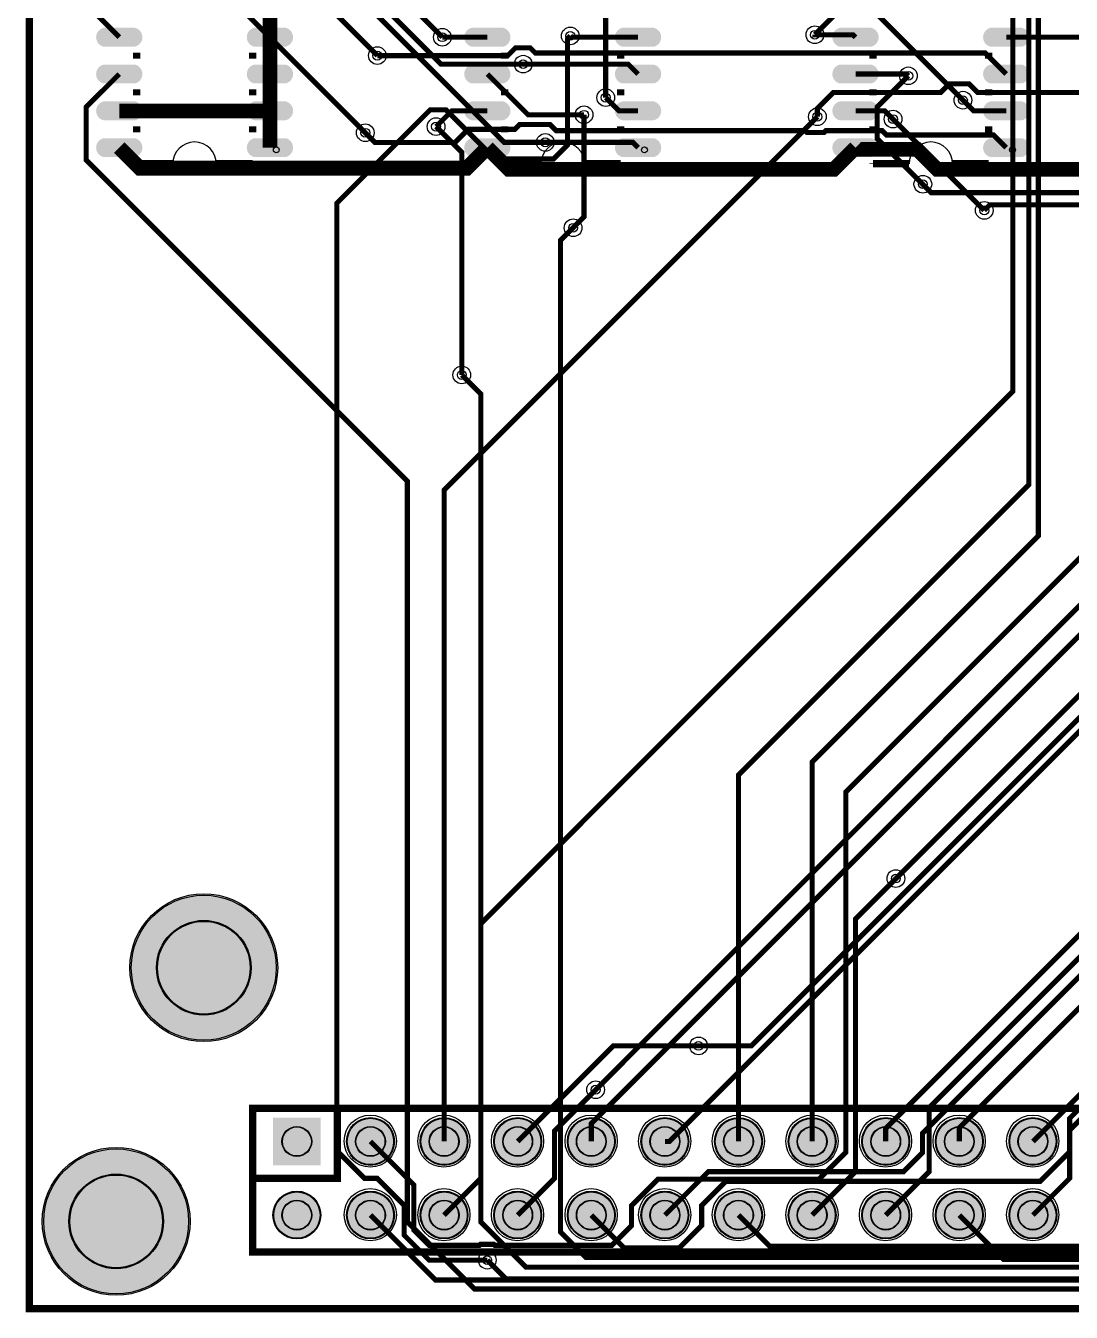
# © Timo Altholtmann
# Model space of a CAD drawing. Header units: millimetres. Extents: x -2 to 110, y 0 to 109.
# Drawn here: x -0.19 to 35.89, y -0.13 to 44.26 of the extents above; entities that cross this region are included whole.
import ezdxf

# ---------------------------------------------------------------- set-up
doc = ezdxf.new("R2010")
doc.units = ezdxf.units.MM
for name, color, linetype, true_color in [('BoardOutLine', 7, 'Continuous', 0xff00ff), ('BottomLayer', 7, 'Continuous', 0x0000ff), ('BottomSilkLayer', 7, 'Continuous', 0x66cc33), ('BottomSolderMaskLayer', 7, 'Continuous', 0xaa00ff), ('Document', 7, 'Continuous', 0xffffff), ('Hole', 7, 'Continuous', 0x222222), ('Multi-Layer', 7, 'Continuous', 0xc0c0c0), ('TopLayer', 7, 'Continuous', 0xff0000), ('TopPasteMaskLayer', 7, 'Continuous', 0x808080), ('TopSilkLayer', 7, 'Continuous', 0xffcc00), ('TopSolderMaskLayer', 7, 'Continuous', 0x800080)]:
    doc.layers.add(name, color=color, linetype=linetype, true_color=true_color)

msp = doc.modelspace()

# ---------------------------------------------------------------- hatches: boundary and pattern name
at = {"layer": 'BottomSolderMaskLayer'}
for points in [[(3.404, 11.76, 1), (8.506, 11.76, 1)], [(8.343, 4.939), (9.994, 4.939), (9.994, 6.59), (8.343, 6.59)], [(10.883, 5.765, 1), (12.534, 5.765, 1)], [(13.423, 5.765, 1), (15.074, 5.765, 1)], [(15.963, 5.765, 1), (17.614, 5.765, 1)], [(18.503, 5.765, 1), (20.154, 5.765, 1)], [(21.043, 5.765, 1), (22.694, 5.765, 1)], [(23.583, 5.765, 1), (25.234, 5.765, 1)], [(26.123, 5.765, 1), (27.774, 5.765, 1)], [(28.663, 5.765, 1), (30.314, 5.765, 1)], [(31.203, 5.765, 1), (32.854, 5.765, 1)], [(33.743, 5.765, 1), (35.394, 5.765, 1)], [(0.381, 3.008, 1), (5.482, 3.008, 1)], [(8.343, 3.225, 1), (9.994, 3.225, 1)], [(10.883, 3.225, 1), (12.534, 3.225, 1)], [(13.423, 3.225, 1), (15.074, 3.225, 1)], [(15.963, 3.225, 1), (17.614, 3.225, 1)], [(18.503, 3.225, 1), (20.154, 3.225, 1)], [(21.043, 3.225, 1), (22.694, 3.225, 1)], [(23.583, 3.225, 1), (25.234, 3.225, 1)], [(26.123, 3.225, 1), (27.774, 3.225, 1)], [(28.663, 3.225, 1), (30.314, 3.225, 1)], [(31.203, 3.225, 1), (32.854, 3.225, 1)], [(33.743, 3.225, 1), (35.394, 3.225, 1)]]:
    msp.add_hatch(color=256, dxfattribs=at).paths.add_polyline_path(points)
at = {"layer": 'Multi-Layer'}
for points in [[(8.368, 4.965), (9.968, 4.965), (9.968, 6.565), (8.368, 6.565)], [(10.908, 5.765, 1), (12.508, 5.765, 1)], [(13.448, 5.765, 1), (15.048, 5.765, 1)], [(15.988, 5.765, 1), (17.588, 5.765, 1)], [(18.528, 5.765, 1), (20.128, 5.765, 1)], [(21.068, 5.765, 1), (22.668, 5.765, 1)], [(23.608, 5.765, 1), (25.208, 5.765, 1)], [(26.148, 5.765, 1), (27.748, 5.765, 1)], [(28.688, 5.765, 1), (30.288, 5.765, 1)], [(31.228, 5.765, 1), (32.828, 5.765, 1)], [(33.768, 5.765, 1), (35.368, 5.765, 1)], [(8.368, 3.225, 1), (9.968, 3.225, 1)], [(10.908, 3.225, 1), (12.508, 3.225, 1)], [(13.448, 3.225, 1), (15.048, 3.225, 1)], [(15.988, 3.225, 1), (17.588, 3.225, 1)], [(18.528, 3.225, 1), (20.128, 3.225, 1)], [(21.068, 3.225, 1), (22.668, 3.225, 1)], [(23.608, 3.225, 1), (25.208, 3.225, 1)], [(26.148, 3.225, 1), (27.748, 3.225, 1)], [(28.688, 3.225, 1), (30.288, 3.225, 1)], [(31.228, 3.225, 1), (32.828, 3.225, 1)], [(33.768, 3.225, 1), (35.368, 3.225, 1)]]:
    msp.add_hatch(color=256, dxfattribs=at).paths.add_polyline_path(points)
at = {"layer": 'TopLayer'}
for points in [[(3.539, 44.166, -0.785398), (3.539, 43.566), (2.539, 43.566, -0.785398), (2.539, 44.166)], [(8.739, 44.166, -0.785398), (8.739, 43.566), (7.739, 43.566, -0.785398), (7.739, 44.166)], [(16.242, 44.166, -0.785398), (16.242, 43.566), (15.242, 43.566, -0.785398), (15.242, 44.166)], [(21.442, 44.166, -0.785398), (21.442, 43.566), (20.442, 43.566, -0.785398), (20.442, 44.166)], [(28.946, 44.166, -0.785398), (28.946, 43.566), (27.946, 43.566, -0.785398), (27.946, 44.166)], [(34.146, 44.166, -0.785398), (34.146, 43.566), (33.146, 43.566, -0.785398), (33.146, 44.166)], [(3.539, 42.896, -0.785398), (3.539, 42.296), (2.539, 42.296, -0.785398), (2.539, 42.896)], [(8.739, 42.896, -0.785398), (8.739, 42.296), (7.739, 42.296, -0.785398), (7.739, 42.896)], [(16.242, 42.896, -0.785398), (16.242, 42.296), (15.242, 42.296, -0.785398), (15.242, 42.896)], [(21.442, 42.896, -0.785398), (21.442, 42.296), (20.442, 42.296, -0.785398), (20.442, 42.896)], [(28.946, 42.896, -0.785398), (28.946, 42.296), (27.946, 42.296, -0.785398), (27.946, 42.896)], [(34.146, 42.896, -0.785398), (34.146, 42.296), (33.146, 42.296, -0.785398), (33.146, 42.896)], [(3.539, 41.626, -0.785398), (3.539, 41.026), (2.539, 41.026, -0.785398), (2.539, 41.626)], [(8.739, 41.626, -0.785398), (8.739, 41.026), (7.739, 41.026, -0.785398), (7.739, 41.626)], [(16.242, 41.626, -0.785398), (16.242, 41.026), (15.242, 41.026, -0.785398), (15.242, 41.626)], [(21.442, 41.626, -0.785398), (21.442, 41.026), (20.442, 41.026, -0.785398), (20.442, 41.626)], [(28.946, 41.626, -0.785398), (28.946, 41.026), (27.946, 41.026, -0.785398), (27.946, 41.626)], [(34.146, 41.626, -0.785398), (34.146, 41.026), (33.146, 41.026, -0.785398), (33.146, 41.626)], [(3.539, 40.356, -0.785398), (3.539, 39.756), (2.539, 39.756, -0.785398), (2.539, 40.356)], [(8.739, 40.356, -0.785398), (8.739, 39.756), (7.739, 39.756, -0.785398), (7.739, 40.356)], [(16.242, 40.356, -0.785398), (16.242, 39.756), (15.242, 39.756, -0.785398), (15.242, 40.356)], [(21.442, 40.356, -0.785398), (21.442, 39.756), (20.442, 39.756, -0.785398), (20.442, 40.356)], [(28.946, 40.356, -0.785398), (28.946, 39.756), (27.946, 39.756, -0.785398), (27.946, 40.356)], [(34.146, 40.356, -0.785398), (34.146, 39.756), (33.146, 39.756, -0.785398), (33.146, 40.356)]]:
    msp.add_hatch(color=256, dxfattribs=at).paths.add_polyline_path(points)
at = {"layer": 'TopPasteMaskLayer'}
for points in [[(3.539, 44.166, -0.785398), (3.539, 43.566), (2.539, 43.566, -0.785398), (2.539, 44.166)], [(8.739, 44.166, -0.785398), (8.739, 43.566), (7.739, 43.566, -0.785398), (7.739, 44.166)], [(16.242, 44.166, -0.785398), (16.242, 43.566), (15.242, 43.566, -0.785398), (15.242, 44.166)], [(21.442, 44.166, -0.785398), (21.442, 43.566), (20.442, 43.566, -0.785398), (20.442, 44.166)], [(28.946, 44.166, -0.785398), (28.946, 43.566), (27.946, 43.566, -0.785398), (27.946, 44.166)], [(34.146, 44.166, -0.785398), (34.146, 43.566), (33.146, 43.566, -0.785398), (33.146, 44.166)], [(3.539, 42.896, -0.785398), (3.539, 42.296), (2.539, 42.296, -0.785398), (2.539, 42.896)], [(8.739, 42.896, -0.785398), (8.739, 42.296), (7.739, 42.296, -0.785398), (7.739, 42.896)], [(16.242, 42.896, -0.785398), (16.242, 42.296), (15.242, 42.296, -0.785398), (15.242, 42.896)], [(21.442, 42.896, -0.785398), (21.442, 42.296), (20.442, 42.296, -0.785398), (20.442, 42.896)], [(28.946, 42.896, -0.785398), (28.946, 42.296), (27.946, 42.296, -0.785398), (27.946, 42.896)], [(34.146, 42.896, -0.785398), (34.146, 42.296), (33.146, 42.296, -0.785398), (33.146, 42.896)], [(3.539, 41.626, -0.785398), (3.539, 41.026), (2.539, 41.026, -0.785398), (2.539, 41.626)], [(8.739, 41.626, -0.785398), (8.739, 41.026), (7.739, 41.026, -0.785398), (7.739, 41.626)], [(16.242, 41.626, -0.785398), (16.242, 41.026), (15.242, 41.026, -0.785398), (15.242, 41.626)], [(21.442, 41.626, -0.785398), (21.442, 41.026), (20.442, 41.026, -0.785398), (20.442, 41.626)], [(28.946, 41.626, -0.785398), (28.946, 41.026), (27.946, 41.026, -0.785398), (27.946, 41.626)], [(34.146, 41.626, -0.785398), (34.146, 41.026), (33.146, 41.026, -0.785398), (33.146, 41.626)], [(3.539, 40.356, -0.785398), (3.539, 39.756), (2.539, 39.756, -0.785398), (2.539, 40.356)], [(8.739, 40.356, -0.785398), (8.739, 39.756), (7.739, 39.756, -0.785398), (7.739, 40.356)], [(16.242, 40.356, -0.785398), (16.242, 39.756), (15.242, 39.756, -0.785398), (15.242, 40.356)], [(21.442, 40.356, -0.785398), (21.442, 39.756), (20.442, 39.756, -0.785398), (20.442, 40.356)], [(28.946, 40.356, -0.785398), (28.946, 39.756), (27.946, 39.756, -0.785398), (27.946, 40.356)], [(34.146, 40.356, -0.785398), (34.146, 39.756), (33.146, 39.756, -0.785398), (33.146, 40.356)]]:
    msp.add_hatch(color=256, dxfattribs=at).paths.add_polyline_path(points)
at = {"layer": 'TopSolderMaskLayer'}
for points in [[(3.581, 44.192, -0.785398), (3.581, 43.541), (2.496, 43.541, -0.785398), (2.496, 44.192)], [(8.781, 44.192, -0.785398), (8.781, 43.541), (7.696, 43.541, -0.785398), (7.696, 44.192)], [(16.284, 44.192, -0.785398), (16.284, 43.541), (15.2, 43.541, -0.785398), (15.2, 44.192)], [(21.485, 44.192, -0.785398), (21.485, 43.541), (20.4, 43.541, -0.785398), (20.4, 44.192)], [(28.988, 44.192, -0.785398), (28.988, 43.541), (27.903, 43.541, -0.785398), (27.903, 44.192)], [(34.188, 44.192, -0.785398), (34.188, 43.541), (33.104, 43.541, -0.785398), (33.104, 44.192)], [(3.581, 42.922, -0.785398), (3.581, 42.271), (2.496, 42.271, -0.785398), (2.496, 42.922)], [(8.781, 42.922, -0.785398), (8.781, 42.271), (7.696, 42.271, -0.785398), (7.696, 42.922)], [(16.284, 42.922, -0.785398), (16.284, 42.271), (15.2, 42.271, -0.785398), (15.2, 42.922)], [(21.485, 42.922, -0.785398), (21.485, 42.271), (20.4, 42.271, -0.785398), (20.4, 42.922)], [(28.988, 42.922, -0.785398), (28.988, 42.271), (27.903, 42.271, -0.785398), (27.903, 42.922)], [(34.188, 42.922, -0.785398), (34.188, 42.271), (33.104, 42.271, -0.785398), (33.104, 42.922)], [(3.581, 41.652, -0.785398), (3.581, 41.001), (2.496, 41.001, -0.785398), (2.496, 41.652)], [(8.781, 41.652, -0.785398), (8.781, 41.001), (7.696, 41.001, -0.785398), (7.696, 41.652)], [(16.284, 41.652, -0.785398), (16.284, 41.001), (15.2, 41.001, -0.785398), (15.2, 41.652)], [(21.485, 41.652, -0.785398), (21.485, 41.001), (20.4, 41.001, -0.785398), (20.4, 41.652)], [(28.988, 41.652, -0.785398), (28.988, 41.001), (27.903, 41.001, -0.785398), (27.903, 41.652)], [(34.188, 41.652, -0.785398), (34.188, 41.001), (33.104, 41.001, -0.785398), (33.104, 41.652)], [(3.581, 40.382, -0.785398), (3.581, 39.731), (2.496, 39.731, -0.785398), (2.496, 40.382)], [(8.781, 40.382, -0.785398), (8.781, 39.731), (7.696, 39.731, -0.785398), (7.696, 40.382)], [(16.284, 40.382, -0.785398), (16.284, 39.731), (15.2, 39.731, -0.785398), (15.2, 40.382)], [(21.485, 40.382, -0.785398), (21.485, 39.731), (20.4, 39.731, -0.785398), (20.4, 40.382)], [(28.988, 40.382, -0.785398), (28.988, 39.731), (27.903, 39.731, -0.785398), (27.903, 40.382)], [(34.188, 40.382, -0.785398), (34.188, 39.731), (33.104, 39.731, -0.785398), (33.104, 40.382)], [(3.404, 11.76, 1), (8.506, 11.76, 1)], [(8.343, 4.939), (9.994, 4.939), (9.994, 6.59), (8.343, 6.59)], [(10.883, 5.765, 1), (12.534, 5.765, 1)], [(13.423, 5.765, 1), (15.074, 5.765, 1)], [(15.963, 5.765, 1), (17.614, 5.765, 1)], [(18.503, 5.765, 1), (20.154, 5.765, 1)], [(21.043, 5.765, 1), (22.694, 5.765, 1)], [(23.583, 5.765, 1), (25.234, 5.765, 1)], [(26.123, 5.765, 1), (27.774, 5.765, 1)], [(28.663, 5.765, 1), (30.314, 5.765, 1)], [(31.203, 5.765, 1), (32.854, 5.765, 1)], [(33.743, 5.765, 1), (35.394, 5.765, 1)], [(0.381, 3.008, 1), (5.482, 3.008, 1)], [(8.343, 3.225, 1), (9.994, 3.225, 1)], [(10.883, 3.225, 1), (12.534, 3.225, 1)], [(13.423, 3.225, 1), (15.074, 3.225, 1)], [(15.963, 3.225, 1), (17.614, 3.225, 1)], [(18.503, 3.225, 1), (20.154, 3.225, 1)], [(21.043, 3.225, 1), (22.694, 3.225, 1)], [(23.583, 3.225, 1), (25.234, 3.225, 1)], [(26.123, 3.225, 1), (27.774, 3.225, 1)], [(28.663, 3.225, 1), (30.314, 3.225, 1)], [(31.203, 3.225, 1), (32.854, 3.225, 1)], [(33.743, 3.225, 1), (35.394, 3.225, 1)]]:
    msp.add_hatch(color=256, dxfattribs=at).paths.add_polyline_path(points)

# ---------------------------------------------------------------- linework, layer by layer
at = {"layer": 'BoardOutLine', "const_width": 0.254}
msp.add_lwpolyline([(106.138, -0.001), (-0.062, -0.001), (-0.062, 94.97), (106.138, 94.97), (106.138, -0.001)], close=True, dxfattribs=at)
at = {"layer": 'BottomLayer', "const_width": 0.178}
for points in [[(11.946, 43.231), (3.226, 51.951), (3.226, 70.366), (8.101, 75.241), (8.101, 83.189), (11.043, 86.131), (12.158, 86.131), (12.827, 85.462), (12.827, 84.28), (12.136, 83.589), (11.557, 83.589)], [(16.978, 42.938), (14.141, 42.938), (11.681, 45.398), (11.681, 71.895), (10.341, 73.236), (10.341, 78.313), (12.8, 80.772), (12.8, 83.59), (14.097, 84.887)], [(14.188, 43.866), (12.907, 45.148), (12.907, 77.572), (15.367, 80.032), (15.367, 82.975), (15.982, 83.59), (17.88, 83.59), (19.177, 84.887)], [(16.637, 82.347), (17.993, 80.991), (17.993, 55.118), (27.68, 45.432), (27.68, 44.588), (27.043, 43.952)], [(7.553, 81.092), (7.553, 76.352), (2.791, 71.59), (2.791, 49.309), (11.53, 40.571)], [(9.677, 79.44), (9.407, 79.169), (9.407, 55.003), (10.992, 53.418), (10.992, 45.565), (16.318, 40.239), (17.741, 40.239)], [(96.616, 71.989), (96.616, 12.759), (93.09, 9.233), (93.09, 5.454), (91.904, 4.268), (86.124, 4.268), (85.285, 3.429), (85.285, 2.805), (83.464, 0.984), (13.949, 0.984), (11.708, 3.225)], [(19.825, 41.782), (19.825, 45.256), (15.979, 49.102), (15.979, 72.242)], [(19.824, 64.778), (19.824, 54.025), (32.153, 41.695)], [(24.408, 5.765), (24.408, 18.412), (34.424, 28.428), (34.424, 52.632), (36.519, 54.727)], [(26.948, 5.765), (26.948, 18.856), (34.756, 26.663), (34.756, 49.96), (37.471, 52.675)], [(33.876, 49.981), (33.876, 31.645), (15.518, 13.287), (15.518, 4.495), (14.248, 3.225)], [(18.603, 43.912), (18.505, 43.815), (18.505, 40.146), (18.027, 39.667), (16.009, 39.667), (14.317, 41.36), (13.766, 41.36), (10.548, 38.142), (10.548, 5.445), (11.499, 4.495), (11.938, 4.495), (12.873, 3.56), (12.873, 2.53), (13.734, 1.669), (15.737, 1.669)], [(30.27, 42.535), (29.192, 41.458), (29.192, 40.372), (30.769, 38.795)], [(13.97, 40.782), (14.858, 39.894), (14.858, 32.213)], [(27.13, 41.125), (14.248, 28.244), (14.248, 5.765)], [(19.078, 41.192), (19.078, 37.67), (18.701, 37.292)], [(29.74, 41.042), (32.89, 37.893)], [(36.318, 40.535), (36.318, 26.029), (28.113, 17.823), (28.113, 5.392), (27.187, 4.466), (21.634, 4.466), (20.716, 3.547), (20.716, 2.864), (20.033, 2.181), (16, 2.181), (15.964, 2.217), (15.51, 2.217), (15.474, 2.181), (13.738, 2.181), (13.205, 2.714), (13.205, 4.268), (11.708, 5.765)], [(29.839, 14.837), (28.445, 13.443), (28.445, 4.721), (26.948, 3.225)], [(36.976, 12.923), (30.985, 6.932), (30.985, 4.721), (29.488, 3.225)], [(69.137, 11.222), (72.589, 7.769), (72.589, 2.724), (71.565, 1.7), (33.553, 1.7), (32.028, 3.225)], [(23.03, 9.063), (20.087, 9.063), (16.788, 5.765)], [(34.568, 3.225), (35.838, 4.495), (35.838, 6.157), (37.783, 8.101), (38.2, 8.101)], [(19.478, 7.551), (18.058, 6.131), (18.058, 4.495), (16.788, 3.225)]]:
    msp.add_lwpolyline(points, dxfattribs=at)
at = {"layer": 'BottomSilkLayer', "const_width": 0.254}
msp.add_lwpolyline([(7.644, 1.955), (51.332, 1.955), (51.332, 6.908), (7.644, 6.908), (7.644, 1.955)], close=True, dxfattribs=at)
msp.add_lwpolyline([(7.771, 4.495), (10.565, 4.495), (10.565, 6.908)], dxfattribs=at)
at = {"layer": 'BottomSolderMaskLayer'}
for centre, radius in [((5.955, 11.76), 2.551), ((5.956, 11.76), 1.633), ((9.168, 5.765), 0.516), ((11.708, 5.765), 0.825), ((11.708, 5.765), 0.516), ((14.248, 5.765), 0.825), ((14.248, 5.765), 0.516), ((16.788, 5.765), 0.825), ((16.788, 5.765), 0.516), ((19.328, 5.765), 0.825), ((19.328, 5.765), 0.516), ((21.868, 5.765), 0.825), ((21.868, 5.765), 0.516), ((24.408, 5.765), 0.825), ((24.408, 5.765), 0.516), ((26.948, 5.765), 0.825), ((26.948, 5.765), 0.516), ((29.488, 5.765), 0.825), ((29.488, 5.765), 0.516), ((32.028, 5.765), 0.825), ((32.028, 5.765), 0.516), ((34.568, 5.765), 0.825), ((34.568, 5.765), 0.516), ((2.932, 3.008), 2.551), ((2.931, 3.008), 1.633), ((9.168, 3.225), 0.825), ((11.708, 3.225), 0.825), ((14.248, 3.225), 0.825), ((16.788, 3.225), 0.825), ((19.328, 3.225), 0.825), ((21.868, 3.225), 0.825), ((24.408, 3.225), 0.825), ((26.948, 3.225), 0.825), ((29.488, 3.225), 0.825), ((32.028, 3.225), 0.825), ((34.568, 3.225), 0.825), ((9.168, 3.225), 0.516), ((11.708, 3.225), 0.516), ((14.248, 3.225), 0.516), ((16.788, 3.225), 0.516), ((19.328, 3.225), 0.516), ((21.868, 3.225), 0.516), ((24.408, 3.225), 0.516), ((26.948, 3.225), 0.516), ((29.488, 3.225), 0.516), ((32.028, 3.225), 0.516), ((34.568, 3.225), 0.516)]:
    msp.add_circle(centre, radius, dxfattribs=at)
at = {"layer": 'Document'}
for centre in [(8.458, 39.98), (21.162, 39.98), (33.865, 39.98)]:
    msp.add_circle(centre, 0.1, dxfattribs=at)
at = {"layer": 'Hole'}
for centre in [(14.188, 43.866), (18.603, 43.912), (27.043, 43.952), (11.946, 43.231), (16.978, 42.938), (30.27, 42.535), (19.825, 41.782), (32.153, 41.695), (19.078, 41.192), (13.97, 40.782), (27.13, 41.125), (29.74, 41.042), (11.53, 40.571), (17.741, 40.239), (30.769, 38.795), (32.89, 37.893), (18.701, 37.292), (14.858, 32.213), (29.839, 14.837), (23.03, 9.063), (19.478, 7.551), (15.737, 1.669)]:
    msp.add_circle(centre, 0.152, dxfattribs=at)
at = {"layer": 'Multi-Layer'}
for centre, radius in [((14.188, 43.866), 0.305), ((18.603, 43.912), 0.305), ((27.043, 43.952), 0.305), ((11.946, 43.231), 0.305), ((16.978, 42.938), 0.305), ((30.27, 42.535), 0.305), ((19.825, 41.782), 0.305), ((32.153, 41.695), 0.305), ((19.078, 41.192), 0.305), ((27.13, 41.125), 0.305), ((29.74, 41.042), 0.305), ((11.53, 40.571), 0.305), ((13.97, 40.782), 0.305), ((17.741, 40.239), 0.305), ((30.769, 38.795), 0.305), ((32.89, 37.893), 0.305), ((18.701, 37.292), 0.305), ((14.858, 32.213), 0.305), ((29.839, 14.837), 0.305), ((5.955, 11.76), 2.5), ((5.956, 11.76), 1.6), ((23.03, 9.063), 0.305), ((19.478, 7.551), 0.305), ((9.168, 5.765), 0.5), ((11.708, 5.765), 0.8), ((11.708, 5.765), 0.5), ((14.248, 5.765), 0.8), ((14.248, 5.765), 0.5), ((16.788, 5.765), 0.8), ((16.788, 5.765), 0.5), ((19.328, 5.765), 0.8), ((19.328, 5.765), 0.5), ((21.868, 5.765), 0.8), ((21.868, 5.765), 0.5), ((24.408, 5.765), 0.8), ((24.408, 5.765), 0.5), ((26.948, 5.765), 0.8), ((26.948, 5.765), 0.5), ((29.488, 5.765), 0.8), ((29.488, 5.765), 0.5), ((32.028, 5.765), 0.8), ((32.028, 5.765), 0.5), ((34.568, 5.765), 0.8), ((34.568, 5.765), 0.5), ((2.932, 3.008), 2.5), ((2.931, 3.008), 1.6), ((9.168, 3.225), 0.8), ((11.708, 3.225), 0.8), ((14.248, 3.225), 0.8), ((16.788, 3.225), 0.8), ((19.328, 3.225), 0.8), ((21.868, 3.225), 0.8), ((24.408, 3.225), 0.8), ((26.948, 3.225), 0.8), ((29.488, 3.225), 0.8), ((32.028, 3.225), 0.8), ((34.568, 3.225), 0.8), ((9.168, 3.225), 0.5), ((11.708, 3.225), 0.5), ((14.248, 3.225), 0.5), ((16.788, 3.225), 0.5), ((19.328, 3.225), 0.5), ((21.868, 3.225), 0.5), ((24.408, 3.225), 0.5), ((26.948, 3.225), 0.5), ((29.488, 3.225), 0.5), ((32.028, 3.225), 0.5), ((34.568, 3.225), 0.5), ((15.737, 1.669), 0.305)]:
    msp.add_circle(centre, radius, dxfattribs=at)
at = {"layer": 'TopLayer'}
for points, const_width in [([(9.955, 58.767), (1.848, 50.66), (1.848, 45.057), (3.039, 43.866)], 0.178), ([(8.239, 45.136), (8.239, 43.866)], 0.508), ([(8.239, 43.866), (8.239, 42.596)], 0.508), ([(14.188, 43.866), (15.742, 43.866)], 0.178), ([(20.942, 43.866), (18.649, 43.866), (18.603, 43.912)], 0.178), ([(24.408, 3.225), (25.488, 2.145), (40.045, 2.145), (40.801, 2.902), (40.801, 3.339), (41.731, 4.268), (44.891, 4.268), (45.999, 5.376), (45.999, 6.006), (49.658, 9.665), (68.049, 9.665), (69.058, 10.674), (69.364, 10.674), (69.684, 10.995), (69.684, 11.301), (98.209, 39.825), (98.209, 42.822), (97.164, 43.867)], 0.178), ([(28.446, 43.866), (28.361, 43.951), (27.043, 43.951), (27.043, 43.952)], 0.178), ([(33.646, 43.866), (37.413, 43.866), (39.39, 41.889)], 0.178), ([(33.646, 42.596), (32.919, 43.323), (17.396, 43.323), (17.221, 43.498), (16.71, 43.498), (16.443, 43.231), (11.946, 43.231)], 0.178), ([(3.039, 42.596), (1.899, 41.457), (1.899, 39.625), (12.978, 28.546), (12.978, 2.991), (15.297, 0.673), (91.809, 0.673), (94.36, 3.225)], 0.178), ([(8.239, 42.596), (8.239, 41.326)], 0.508), ([(15.742, 42.596), (17.146, 41.192), (19.078, 41.192)], 0.178), ([(20.942, 42.596), (20.6, 42.938), (16.978, 42.938)], 0.178), ([(91.964, 42.597), (93.477, 41.084), (93.477, 39.569), (86.392, 32.483), (61.757, 32.483), (35.838, 6.565), (35.838, 5.412), (34.815, 4.389), (23.966, 4.389), (23.139, 3.562), (23.139, 2.871), (22.361, 2.094), (20.459, 2.094), (19.328, 3.225)], 0.178), ([(28.446, 42.596), (30.208, 42.596), (30.27, 42.535)], 0.178), ([(41.15, 41.326), (37.202, 41.326), (36.567, 41.961), (32.662, 41.961), (32.363, 42.26), (31.682, 42.26), (31.383, 41.961), (27.684, 41.961), (27.13, 41.407), (27.13, 41.125)], 0.178), ([(19.825, 41.782), (20.28, 41.326), (20.942, 41.326)], 0.178), ([(32.153, 41.695), (32.522, 41.326), (33.646, 41.326)], 0.178), ([(3.039, 41.326), (8.239, 41.326)], 0.508), ([(8.239, 41.326), (8.239, 40.056)], 0.508), ([(15.742, 41.326), (14.515, 41.326), (13.97, 40.782)], 0.178), ([(91.964, 41.327), (93.082, 40.208), (93.082, 39.783), (86.929, 33.629), (65.072, 33.629), (64.839, 33.396), (58.292, 33.396), (36.796, 11.901), (36.612, 11.901), (30.759, 6.048), (30.759, 5.384), (30.096, 4.721), (23.365, 4.721), (21.868, 3.225)], 0.178), ([(28.446, 41.326), (29.456, 41.326), (29.74, 41.042)], 0.178), ([(11.53, 40.571), (11.866, 40.234), (14.62, 40.234), (15.077, 40.691), (16.69, 40.691), (16.854, 40.855), (17.9, 40.855), (18.111, 40.644), (26.71, 40.644), (26.777, 40.577), (27.357, 40.577), (27.424, 40.644), (29.363, 40.644), (29.514, 40.494), (33.208, 40.494), (33.646, 40.056)], 0.178), ([(3.039, 40.056), (3.747, 39.348), (15.034, 39.348), (15.742, 40.056)], 0.508), ([(28.446, 40.056), (27.699, 39.31), (16.489, 39.31), (15.742, 40.056)], 0.508), ([(17.741, 40.239), (20.76, 40.239), (20.942, 40.056)], 0.178), ([(41.15, 40.056), (40.404, 39.31), (31.262, 39.31), (30.575, 39.997), (28.505, 39.997), (28.446, 40.056)], 0.508), ([(30.769, 38.795), (31.063, 38.501), (53.001, 38.501), (53.156, 38.655), (69.18, 38.655), (69.766, 38.069)], 0.178), ([(63.613, 38.085), (33.082, 38.085), (32.89, 37.893)], 0.178), ([(18.701, 37.292), (18.266, 36.857), (18.266, 2.638), (19.143, 1.762), (85.277, 1.762), (86.74, 3.225)], 0.178), ([(19.328, 5.765), (19.328, 6.386), (49.513, 36.571), (79.031, 36.571), (79.22, 36.382), (80.504, 36.382), (81.456, 37.334)], 0.178), ([(79.446, 36.93), (48.857, 36.93), (19.478, 7.551)], 0.178), ([(81.39, 36.403), (80.42, 35.433), (51.216, 35.433), (24.847, 9.063), (23.03, 9.063)], 0.178), ([(29.839, 14.837), (51.024, 36.022), (70.385, 36.022)], 0.178), ([(21.868, 5.765), (22.024, 5.765), (51.181, 34.922), (76.912, 34.922), (76.951, 34.883)], 0.178), ([(72.503, 34.374), (72.317, 34.56), (57.838, 34.56), (29.488, 6.21), (29.488, 5.765)], 0.178), ([(69.229, 33.064), (61.868, 33.064), (34.568, 5.765)], 0.178), ([(14.858, 32.213), (15.519, 31.553), (15.519, 2.986), (17.076, 1.429), (87.485, 1.429), (89.28, 3.225)], 0.178), ([(53.325, 27.533), (32.028, 6.237), (32.028, 5.765)], 0.178), ([(15.737, 1.669), (16.385, 1.022), (89.617, 1.022), (91.82, 3.225)], 0.178)]:
    msp.add_lwpolyline(points, dxfattribs=dict(at, const_width=const_width))
at = {"layer": 'TopSilkLayer', "const_width": 0.254}
for points in [[(3.639, 43.128), (3.639, 43.335)], [(7.639, 43.128), (7.639, 43.335)], [(16.342, 43.128), (16.342, 43.335)], [(20.342, 43.128), (20.342, 43.335)], [(29.046, 43.128), (29.046, 43.335)], [(33.046, 43.128), (33.046, 43.335)], [(3.639, 41.858), (3.639, 42.065)], [(7.639, 41.858), (7.639, 42.065)], [(16.342, 41.858), (16.342, 42.065)], [(20.342, 41.858), (20.342, 42.065)], [(29.046, 41.858), (29.046, 42.065)], [(33.046, 41.858), (33.046, 42.065)], [(3.639, 40.588), (3.639, 40.795)], [(7.639, 40.588), (7.639, 40.795)], [(16.342, 40.588), (16.342, 40.795)], [(20.342, 40.588), (20.342, 40.795)], [(29.046, 40.588), (29.046, 40.795)], [(33.046, 40.588), (33.046, 40.795)], [(3.639, 39.502), (3.639, 39.525)], [(3.639, 39.502), (4.889, 39.502)], [(7.639, 39.502), (6.389, 39.502)], [(7.639, 39.502), (7.639, 39.525)], [(16.342, 39.502), (16.342, 39.525)], [(16.342, 39.502), (17.592, 39.502)], [(20.342, 39.502), (19.092, 39.502)], [(20.342, 39.502), (20.342, 39.525)], [(29.046, 39.502), (29.046, 39.525)], [(29.046, 39.502), (30.296, 39.502)], [(33.046, 39.502), (31.796, 39.502)], [(33.046, 39.502), (33.046, 39.525)]]:
    msp.add_lwpolyline(points, dxfattribs=at)
at = {"layer": 'TopSilkLayer'}
for centre, radius in [((11.701, 5.778), 0.9), ((14.242, 5.778), 0.9), ((16.782, 5.778), 0.9), ((19.322, 5.778), 0.9), ((21.862, 5.778), 0.9), ((24.402, 5.778), 0.9), ((26.942, 5.778), 0.9), ((29.482, 5.778), 0.9), ((32.022, 5.778), 0.9), ((34.562, 5.778), 0.9), ((2.932, 3.008), 2.5), ((11.701, 3.238), 0.9), ((14.242, 3.238), 0.9), ((16.782, 3.238), 0.9), ((19.322, 3.238), 0.9), ((21.862, 3.238), 0.9), ((24.402, 3.238), 0.9), ((26.942, 3.238), 0.9), ((29.482, 3.238), 0.9), ((32.022, 3.238), 0.9), ((34.562, 3.238), 0.9)]:
    msp.add_circle(centre, radius, dxfattribs=at)
for centre, radius, start, end in [((5.639, 39.502), 0.751, 360, 180), ((18.343, 39.502), 0.751, 360, 180), ((31.047, 39.502), 0.751, 360, 180), ((8.253, 39.296), 0.15, 180.4851, 179.5149), ((20.956, 39.296), 0.15, 180.4851, 179.5149), ((33.66, 39.296), 0.15, 180.4851, 179.5149)]:
    msp.add_arc(centre, radius, start, end, dxfattribs=at)
at = {"layer": 'TopSolderMaskLayer'}
for centre, radius in [((5.955, 11.76), 2.551), ((5.956, 11.76), 1.633), ((9.168, 5.765), 0.516), ((11.708, 5.765), 0.825), ((11.708, 5.765), 0.516), ((14.248, 5.765), 0.825), ((14.248, 5.765), 0.516), ((16.788, 5.765), 0.825), ((16.788, 5.765), 0.516), ((19.328, 5.765), 0.825), ((19.328, 5.765), 0.516), ((21.868, 5.765), 0.825), ((21.868, 5.765), 0.516), ((24.408, 5.765), 0.825), ((24.408, 5.765), 0.516), ((26.948, 5.765), 0.825), ((26.948, 5.765), 0.516), ((29.488, 5.765), 0.825), ((29.488, 5.765), 0.516), ((32.028, 5.765), 0.825), ((32.028, 5.765), 0.516), ((34.568, 5.765), 0.825), ((34.568, 5.765), 0.516), ((2.932, 3.008), 2.551), ((2.931, 3.008), 1.633), ((9.168, 3.225), 0.825), ((11.708, 3.225), 0.825), ((14.248, 3.225), 0.825), ((16.788, 3.225), 0.825), ((19.328, 3.225), 0.825), ((21.868, 3.225), 0.825), ((24.408, 3.225), 0.825), ((26.948, 3.225), 0.825), ((29.488, 3.225), 0.825), ((32.028, 3.225), 0.825), ((34.568, 3.225), 0.825), ((9.168, 3.225), 0.516), ((11.708, 3.225), 0.516), ((14.248, 3.225), 0.516), ((16.788, 3.225), 0.516), ((19.328, 3.225), 0.516), ((21.868, 3.225), 0.516), ((24.408, 3.225), 0.516), ((26.948, 3.225), 0.516), ((29.488, 3.225), 0.516), ((32.028, 3.225), 0.516), ((34.568, 3.225), 0.516)]:
    msp.add_circle(centre, radius, dxfattribs=at)

doc.saveas('drawing.dxf')
